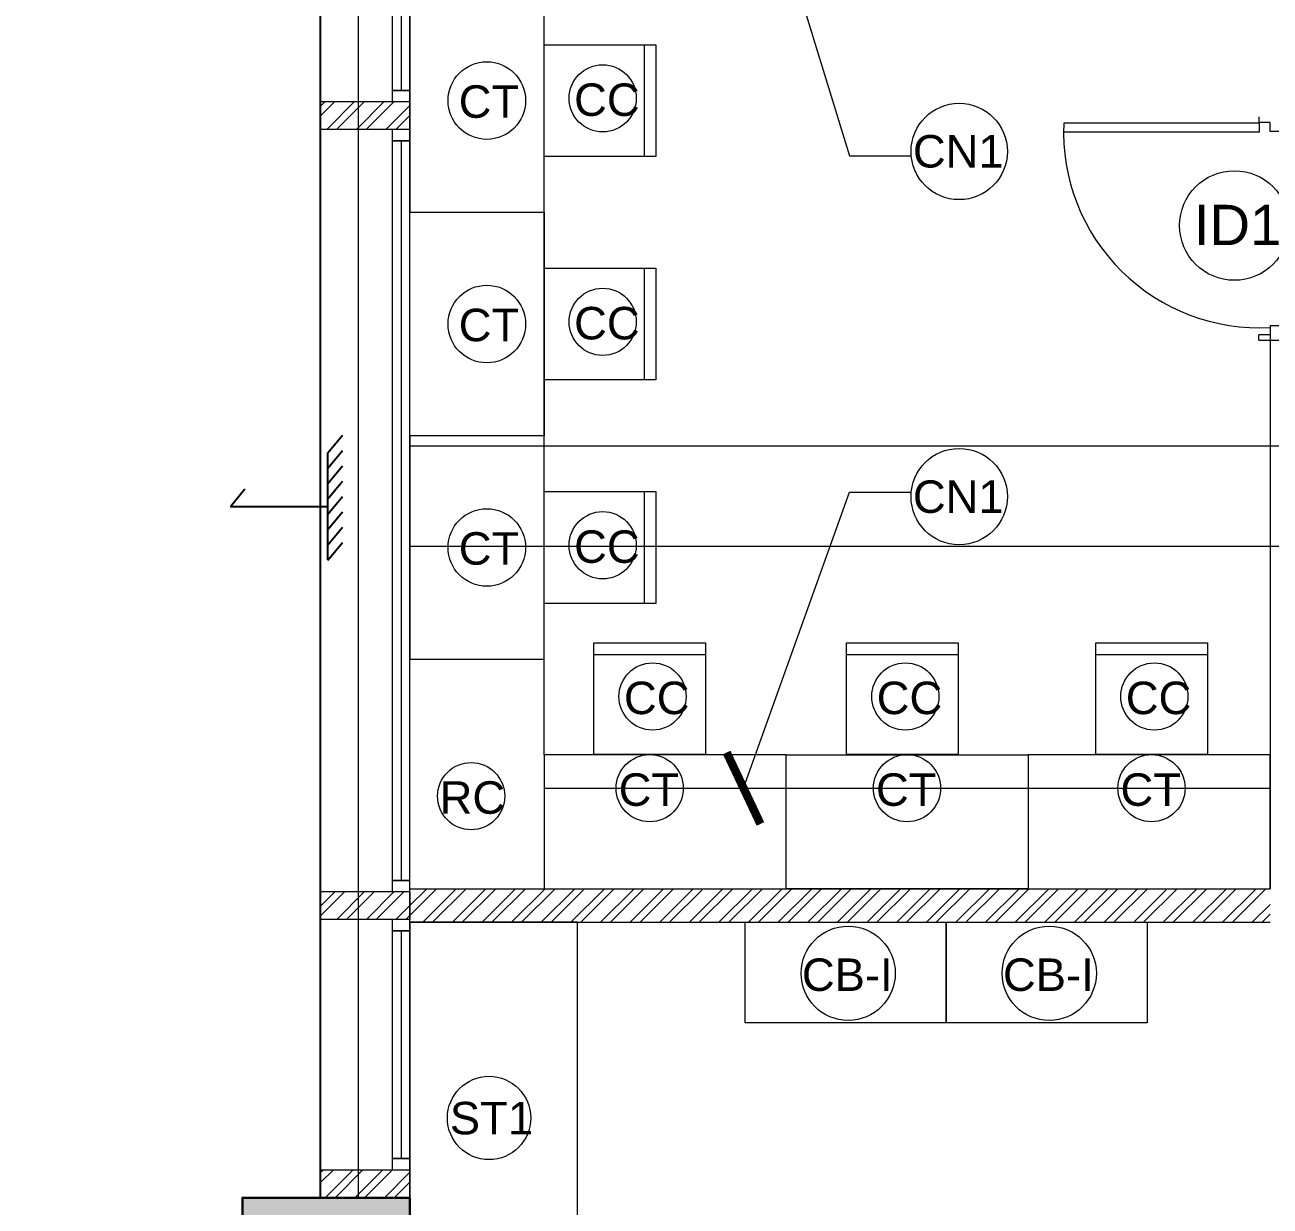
# Model space of a CAD drawing. Header units: inches. Extents: x 5899882 to 5988838, y -468923 to -96891.
# Drawn here: x 5957105 to 5962679, y -228108 to -222822 of the extents above; entities that cross this region are included whole.
import ezdxf

# ---------------------------------------------------------------- set-up
doc = ezdxf.new("R2010")
doc.units = ezdxf.units.IN
doc.header["$MEASUREMENT"] = 0
doc.layers.add('0- SLC ARCH LAYOUT', color=7, linetype='Continuous')
doc.layers.add('CL', color=7, linetype='Continuous')
for name, color, linetype, lineweight in [('ARCL-HATCH-B', 8, 'Continuous', 5), ('ARLC-COL', 8, 'Continuous', 30), ('ARLC-DIM0', 8, 'Continuous', 5), ('ARLC-DIMF', 8, 'Continuous', 5), ('ARLC-DOOR-W', 8, 'Continuous', 5), ('ARLC-ELE0', 8, 'Continuous', 9), ('ARLC-EXIS.FURN', 8, 'Continuous', 9), ('ARLC-FUR (NOMN)', 8, 'Continuous', 9), ('ARLC-FURN', 8, 'Continuous', 9), ('ARLC-GAS BURNER', 8, 'Continuous', 5), ('ARLC-HATCH-C', 8, 'Continuous', 5), ('ARLC-WALL', 8, 'Continuous', 15)]:
    doc.layers.add(name, color=color, linetype=linetype, lineweight=lineweight)
doc.styles.add('ARAIL', font='arial.ttf')
doc.styles.get("Standard").update_dxf_attribs({"font": 'arial.ttf'})
doc.dimstyles.new('dim-100', dxfattribs={"dimscale": 100, "dimtxt": 1.5, "dimasz": 1.2, "dimexe": 1.5, "dimexo": 1.5, "dimgap": 0.4, "dimtad": 0, "dimdec": 0, "dimdsep": 46, "dimtxsty": 'ARAIL', "dimblk": 'ARCHTICK', "dimcen": 2.5, "dimdle": 1.5, "dimclrd": 1, "dimclre": 252, "dimclrt": 4, "dimadec": 1, "dimazin": 0, "dimtfac": 1, "dimtdec": 0, "dimtmove": 2, "dimatfit": 3, "dimldrblk": 'ARCHTICK', "dimfxl": 1, "dimarcsym": 0})
pattern_1 = [(45, (-5779197.41, 117191.3), (-66.2912607, 66.2912607), []), (45, (-5779153.22, 117191.3), (-66.2912607, 66.2912607), [])]

# ---------------------------------------------------------------- blocks, each defined once
blk = doc.blocks.new('jjuj')
at = {"layer": 'ARLC-DOOR-W', "ltscale": 0.1}
for p, q in [((5733136.3, -29654.3), (5733136.3, -29679.3)), ((5733286.3, -29654.3), (5733286.3, -29719.3))]:
    blk.add_line(p, q, dxfattribs=at)
blk.add_lwpolyline([(5733286.3, -29719.3), (5733186.3, -29719.3), (5733186.3, -29679.3), (5733136.3, -29679.3)], dxfattribs=at)
blk = doc.blocks.new('frame')
at = {"layer": 'ARLC-DOOR-W', "ltscale": 0.1}
for p, q in [((5733136.3, -31004.3), (5733136.3, -30979.3)), ((5733286.3, -31004.3), (5733286.3, -30939.3)), ((5733136.3, -31004.3), (5733286.3, -31004.3))]:
    blk.add_line(p, q, dxfattribs=at)
blk.add_lwpolyline([(5733286.3, -30939.3), (5733186.3, -30939.3), (5733186.3, -30979.3), (5733136.3, -30979.3)], dxfattribs=at)
blk = doc.blocks.new('gfhmk')
at = {"layer": 'ARLC-DOOR-W', "ltscale": 0.1}
for p, q in [((5733137, -36608), (5732262, -36608)), ((5733137, -36568), (5732262.9, -36568)), ((5733137, -36568), (5733137, -36608))]:
    blk.add_line(p, q, dxfattribs=at)
blk.add_arc((5733137, -36608), 875, 177.3797, 273.233, dxfattribs=at)
blk = doc.blocks.new('A$C7838632D')
for name, p in [('gfhmk', (-5732262, 37539.3)), ('jjuj', (-5732262, 30654.3)), ('frame', (-5732262, 31004.3))]:
    blk.add_blockref(name, p)
blk = doc.blocks.new('dfg2154')
at = {"layer": 'ARLC-FURN'}
blk.add_line((5964549.4, -129276.7), (5965049.4, -129276.7), dxfattribs=at)
blk.add_lwpolyline([(5964549.4, -129328.8), (5965049.4, -129328.8), (5965049.4, -128828.8), (5964549.4, -128828.8)], close=True, dxfattribs=at)
blk = doc.blocks.new('_ArchTick')
at = {"color": 0, "linetype": 'ByBlock', "const_width": 0.15}
blk.add_lwpolyline([(-0.5, -0.5), (0.5, 0.5)], dxfattribs=at)
blk = doc.blocks.new('A$C67844AE1')
at = {"color": 7}
for p, q in [((-218.2, 240.6), (-283.3, 161.6)), ((-218.2, 171.9), (-283.3, 92.9)), ((-218.2, 103.1), (-283.3, 24.1)), ((-218.2, 34.4), (-283.3, -44.6)), ((218.2, 0), (-218.2, 0)), ((218.2, 0), (153.1, -79)), ((-218.2, -34.4), (-283.3, -113.4)), ((-218.2, -103.1), (-283.3, -182.1)), ((-218.2, -171.9), (-283.3, -250.9)), ((-218.2, -240.6), (-283.3, -319.6))]:
    blk.add_line(p, q, dxfattribs=at)
at = {"layer": 'CL', "color": 7}
blk.add_line((-218.2, 240.6), (-218.2, -240.6), dxfattribs=at)
blk = doc.blocks.new('A$C5D8F11B1')
at = {"layer": 'ARCL-HATCH-B'}
h = blk.add_hatch(dxfattribs=at)
h.set_pattern_fill('ANSI32', color=256, scale=250)
h.set_pattern_definition(pattern_1)
h.paths.add_polyline_path([(13645, -28020), (13245, -28020), (13245, -28145), (13645, -28145)])
h = blk.add_hatch(dxfattribs=at)
h.set_pattern_fill('ANSI32', color=256, scale=250)
h.set_pattern_definition(pattern_1)
h.paths.add_polyline_path([(17495, -31542.5), (13645, -31542.5), (13645, -31555), (13645, -31692.5), (14395, -31692.5), (17495, -31692.5)])
h = blk.add_hatch(dxfattribs=at)
h.set_pattern_fill('ANSI32', color=256, scale=250)
h.set_pattern_definition(pattern_1)
h.paths.add_polyline_path([(13645, -31555), (13245, -31555), (13245, -31680), (13645, -31680)])
h = blk.add_hatch(dxfattribs=at)
h.set_pattern_fill('ANSI32', color=256, scale=250)
h.set_pattern_definition(pattern_1)
h.paths.add_polyline_path([(13645, -32800), (13245, -32800), (13245, -32925), (13645, -32925)])
at = {"layer": 'ARLC-HATCH-C', "ltscale": 0.1}
h = blk.add_hatch(color=256, dxfattribs=at)
h.paths.add_polyline_path([(34045, -40175), (34795, -40175), (34795, -39825), (34245, -39825), (34045, -39825)])
h.paths.add_polyline_path([(11933.1, -19024), (11933.1, -19406.9), (12977.2, -19406.9), (12977.2, -19024)], flags=24)
h.paths.add_polyline_path([(11921.5, -32842.1), (11921.5, -33225), (12993.4, -33225), (12993.4, -32842.1)], flags=24)
h.paths.add_polyline_path([(11921.5, -39616.9), (11921.5, -40000), (12991.7, -40000), (12991.7, -39616.9)], flags=24)
blk.add_hatch(color=256, dxfattribs=at).paths.add_polyline_path([(12895, -32925), (12895, -33675), (13645, -33675), (13645, -32925)])
at = {"layer": 'ARLC-COL'}
blk.add_lwpolyline([(13645, -32925), (12895, -32925), (12895, -33675), (13645, -33675)], close=True, dxfattribs=at)
at = {"layer": 'ARLC-DIM0'}
for points in [[(13565, -27970), (13565, -28020), (13645, -28020), (13645, -27970)], [(13565, -28145), (13565, -28195), (13645, -28195), (13645, -28145)], [(13565, -31505), (13565, -31555), (13645, -31555), (13645, -31505)], [(13565, -31680), (13565, -31730), (13645, -31730), (13645, -31680)], [(13565, -32750), (13565, -32800), (13645, -32800), (13645, -32750)]]:
    blk.add_lwpolyline(points, close=True, dxfattribs=at)
at = {"layer": 'ARLC-DOOR-W', "ltscale": 0.1}
for p, q in [((13605, -26950), (13605, -27970)), ((13605, -28195), (13605, -31505)), ((13605, -31730), (13605, -32750))]:
    blk.add_line(p, q, dxfattribs=at)
at = {"layer": 'ARLC-DOOR-W'}
for points in [[(13645, -26950), (13565, -26950), (13565, -27970), (13645, -27970)], [(13645, -28195), (13565, -28195), (13565, -31505), (13645, -31505)], [(13645, -31730), (13565, -31730), (13565, -32750), (13645, -32750)]]:
    blk.add_lwpolyline(points, close=True, dxfattribs=at)
blk.add_circle((17335.1, -28574.3), 245.2, dxfattribs=at)
at = {"layer": 'ARLC-ELE0'}
for p, q in [((13245, -26900), (13245, -28020)), ((13245, -28145), (13245, -31555)), ((13245, -31680), (13245, -32800))]:
    blk.add_line(p, q, dxfattribs=at)
at = {"layer": 'ARLC-EXIS.FURN'}
blk.add_lwpolyline([(13645, -31692.5), (13645, -33325), (14395, -33325), (14395, -31692.5)], close=True, dxfattribs=at)
at = {"layer": 'ARLC-FUR (NOMN)'}
for centre, radius in [((13989, -28015.2), 173.6), ((14507.8, -28005.2), 150.4), ((16103.4, -28243), 215.6), ((13989, -29015.2), 173.6), ((14507.8, -29005.2), 150.4), ((16103.4, -29787.5), 215.6), ((13989, -30015.2), 173.6), ((14507.8, -30005.2), 150.4), ((14730.9, -30682.1), 150.4), ((15862.2, -30682.1), 150.4), ((16977.1, -30682.1), 150.4), ((13918.7, -31128), 150.4), ((14718.1, -31092.5), 150.4), ((15870, -31092.5), 150.4), ((16964.3, -31092.5), 150.4), ((15606.5, -31920.8), 210.8), ((16506.5, -31920.8), 210.8), ((13999, -32568.1), 186.4)]:
    blk.add_circle(centre, radius, dxfattribs=at)
at = {"layer": 'ARLC-FURN'}
for p, q in [((14245, -30942.5), (14245, -27088)), ((17495, -29055.3), (17495, -31542.5))]:
    blk.add_line(p, q, dxfattribs=at)
at = {"layer": 'ARLC-FURN', "ltscale": 0.002}
for q in [(17495, -31092.5), (14245, -31542.5)]:
    blk.add_line((14245, -31092.5), q, dxfattribs=at)
at = {"layer": 'ARLC-FURN'}
for points in [[(14245, -28515.2), (14245, -27515.2), (13645, -27515.2), (13645, -28515.2)], [(14245, -28515.2), (14245, -29515.2), (13645, -29515.2), (13645, -28515.2)], [(14245, -30515.2), (14245, -29515.2), (13645, -29515.2), (13645, -30515.2)], [(15328.3, -30942.5), (14245, -30942.5), (14245, -31542.5), (15328.3, -31542.5)], [(15328.3, -30942.5), (16411.7, -30942.5), (16411.7, -31542.5), (15328.3, -31542.5)], [(17495, -30942.5), (16411.7, -30942.5), (16411.7, -31542.5), (17495, -31542.5)], [(15145, -31692.5), (16045, -31692.5), (16045, -32142.5), (15145, -32142.5)], [(16045, -31692.5), (16945, -31692.5), (16945, -32142.5), (16045, -32142.5)]]:
    blk.add_lwpolyline(points, close=True, dxfattribs=at)
at = {"layer": 'ARLC-WALL', "ltscale": 0.1}
for p, q in [((13645, -31542.5), (17495, -31542.5)), ((13645, -31692.5), (17495, -31692.5))]:
    blk.add_line(p, q, dxfattribs=at)
at = {"layer": 'ARLC-WALL'}
for points in [[(13245, -28020), (13645, -28020), (13645, -28145), (13245, -28145)], [(13245, -31555), (13645, -31555), (13645, -31680), (13245, -31680)], [(13245, -32800), (13645, -32800), (13645, -32925), (13245, -32925)]]:
    blk.add_lwpolyline(points, close=True, dxfattribs=at)
at = {"layer": 'ARLC-DOOR-W'}
blk.add_blockref('A$C7838632D', (16570.7, -29088), dxfattribs=at)
at = {"layer": 'ARLC-GAS BURNER', "xscale": -1}
for p, rotation in [((-114583.8, 5936784.1), 90), ((-114583.8, 5935784.1), 90), ((-114583.8, 5934784.1), 90), ((-5950081.3, -159770.9), 180), ((-5948950, -159770.9), 180), ((-5947835.1, -159770.9), 180)]:
    blk.add_blockref('dfg2154', p, dxfattribs=dict(at, rotation=rotation))
at = {"layer": 'ARLC-DOOR-W'}
blk.add_text('ID1', height=180, dxfattribs=at).set_placement((17153.8, -28661.7))
at = {"layer": 'ARLC-FUR (NOMN)'}
for s, p in [('CT', (13863.2, -28092.2)), ('CC', (14379.7, -28084)), ('CN1', (15896.2, -28314.8)), ('CT', (13863.2, -29092.2)), ('CC', (14379.7, -29084)), ('CN1', (15896.2, -29860.5)), ('CT', (13863.2, -30092.2)), ('CC', (14379.7, -30084)), ('CC', (14602.8, -30760.9)), ('CC', (15734.1, -30760.9)), ('CC', (16849, -30760.9)), ('CT', (14579.2, -31171.3)), ('CT', (15731, -31171.3)), ('CT', (16825.3, -31171.3)), ('RC', (13777.8, -31206.8)), ('CB-I', (15399.4, -31999.7)), ('CB-I', (16299.4, -31999.7)), ('ST1', (13823.5, -32641.5))]:
    blk.add_text(s, height=145.38, dxfattribs=at).set_placement(p)
at = {"layer": 'ARLC-DIMF'}
for points in [[(15205.1, -26938), (15613, -28263), (15887.9, -28263)], [(15138.2, -31092.5), (15613, -29767.5), (15887.9, -29767.5)]]:
    blk.add_leader(points, dimstyle='dim-100', override={"dimasz": 2.5, "dimdle": 0.05, "dimlwd": 0, "dimlwe": 0}, dxfattribs=at)

msp = doc.modelspace()

# ---------------------------------------------------------------- block references
at = {"layer": '0- SLC ARCH LAYOUT'}
msp.add_blockref('A$C5D8F11B1', (5945183.9, -195145.1), dxfattribs=at)

# ---------------------------------------------------------------- next in the draw order: hatches: boundary and pattern name
at = {"layer": 'ARLC-HATCH-C', "ltscale": 0.1}
h = msp.add_hatch(color=0, dxfattribs=at)
h.paths.add_polyline_path([(5979228.9, -235320.1), (5979978.9, -235320.1), (5979978.9, -234970.1), (5979428.9, -234970.1), (5979228.9, -234970.1)])
h.paths.add_polyline_path([(5957117, -214169), (5957117, -214552), (5958161, -214552), (5958161, -214169)], flags=24)
h.paths.add_polyline_path([(5957105.4, -227987.1), (5957105.4, -228370.1), (5958177.3, -228370.1), (5958177.3, -227987.1)], flags=24)
h.paths.add_polyline_path([(5957105.3, -234761.9), (5957105.3, -235145.1), (5958175.6, -235145.1), (5958175.6, -234761.9)], flags=24)
msp.add_hatch(color=0, dxfattribs=at).paths.add_polyline_path([(5958078.9, -228070.1), (5958078.9, -228820.1), (5958828.9, -228820.1), (5958828.9, -228070.1)])

# ---------------------------------------------------------------- next in the draw order: linework, layer by layer
at = {"color": 0}
msp.add_line((5958428.9, -228070.1), (5958428.9, -221920.1), dxfattribs=at)
at = {"layer": 'ARLC-COL', "color": 0}
msp.add_lwpolyline([(5958828.9, -228070.1), (5958078.9, -228070.1), (5958078.9, -228820.1), (5958828.9, -228820.1)], close=True, dxfattribs=at)
at = {"layer": 'ARLC-WALL', "color": 30}
for p, q in [((5958598.9, -228070.1), (5958598.9, -221920.1)), ((5958828.9, -228070.1), (5958828.9, -221920.1)), ((5958828.9, -224705.1), (5966828.9, -224705.1)), ((5958828.9, -225155.1), (5966828.9, -225155.1))]:
    msp.add_line(p, q, dxfattribs=at)

# ---------------------------------------------------------------- next in the draw order: block references
at = {"layer": 'CL', "color": 0, "rotation": 180}
msp.add_blockref('A$C67844AE1', (5958243.1, -224976.8), dxfattribs=at)

doc.saveas('drawing.dxf')
